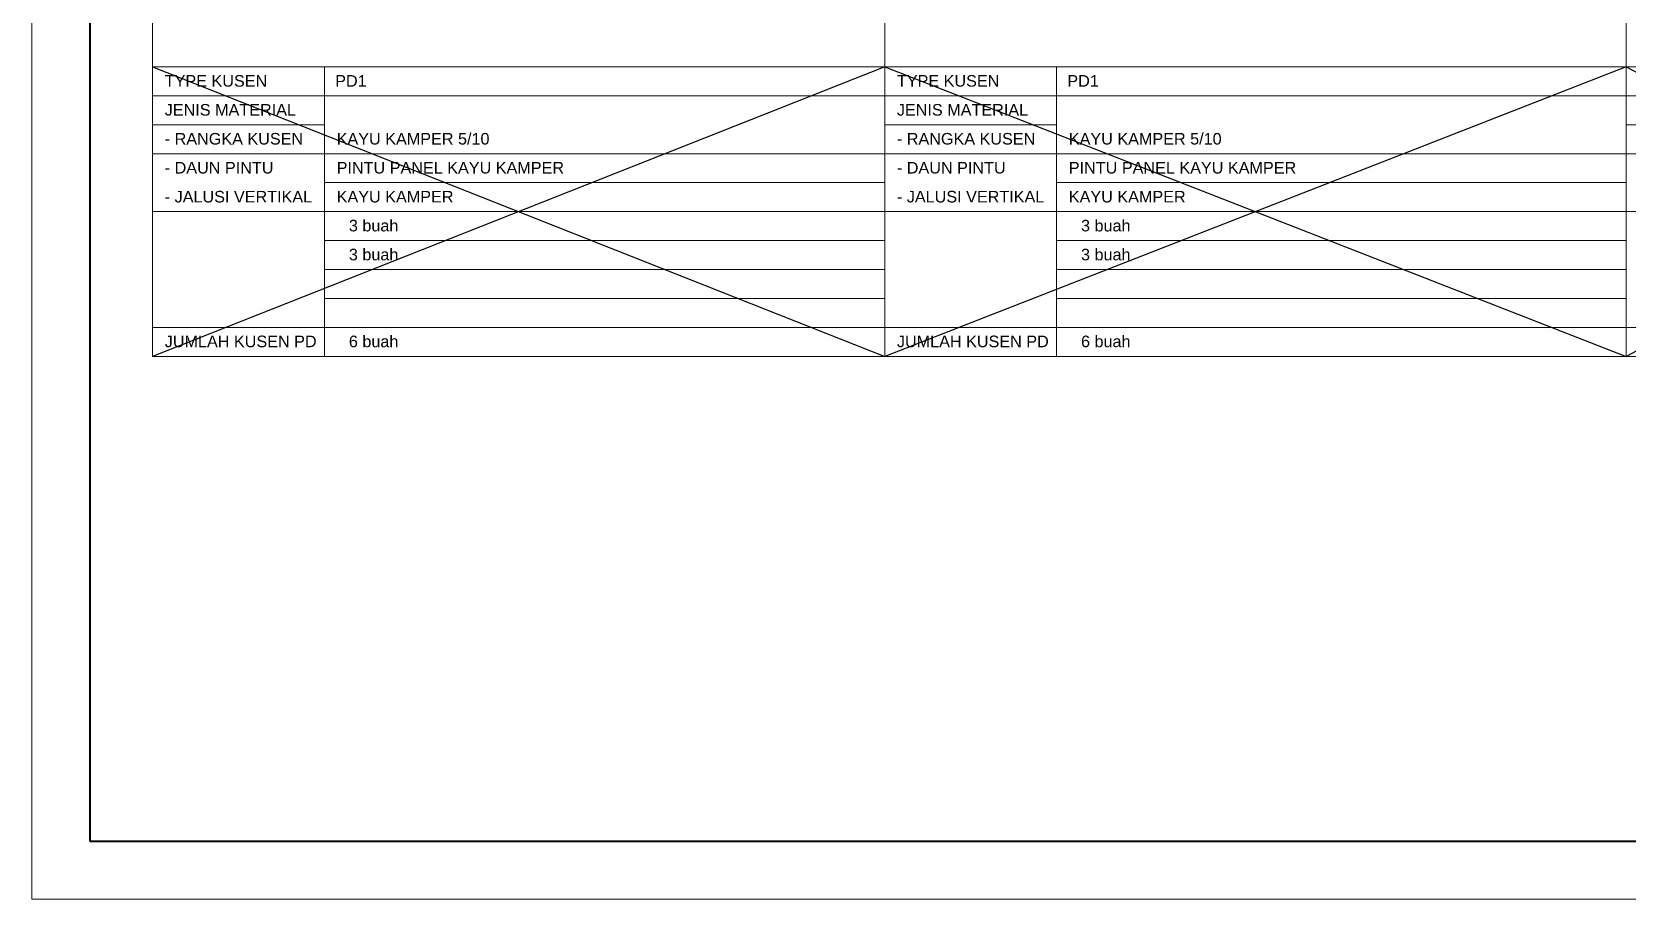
# Model space of a CAD drawing. Header units: inches. Extents: x 249 to 1192, y -18 to 440.
# Drawn here: x 249.22 to 276.77, y 115.49 to 130.47 of the extents above; entities that cross this region are included whole.
import ezdxf
from ezdxf.enums import TextEntityAlignment as Align

# ---------------------------------------------------------------- set-up
doc = ezdxf.new("R2010")
doc.units = ezdxf.units.IN
doc.header["$MEASUREMENT"] = 0
for name, color, linetype, lineweight in [('GRS KOP', 1, 'Continuous', 40), ('KOP', 7, 'Continuous', 20), ('lan', 7, 'Continuous', 15), ('TEXS', 7, 'Continuous', 9)]:
    doc.layers.add(name, color=color, linetype=linetype, lineweight=lineweight)
doc.layers.add('KOLOM', color=5, linetype='Continuous')
doc.styles.get("Standard").update_dxf_attribs({"font": 'arial.ttf'})

# ---------------------------------------------------------------- blocks, each defined once
blk = doc.blocks.new('KOP-ARS')
at = {"layer": 'GRS KOP'}
for p, q in [((1, 54), (1, 1)), ((1, 1), (83, 1))]:
    blk.add_line(p, q, dxfattribs=at)
at = {"layer": 'KOP'}
blk.add_lwpolyline([(0, 0), (84, 0), (84, 55), (0, 55)], close=True, dxfattribs=at)
for tag, height, p in [('SUKMA', 0.2, (78, 9.9)), ('1:100', 0.25, (81.3, 5.5)), ('1:100', 0.25, (81.3, 4.9)), ('1:100', 0.25, (81.3, 4.3)), ('AR-01', 0.35, (78.15, 2.7)), ('10', 0.35, (81.3, 2.7)), ('2012', 0.35, (81.3, 1.7))]:
    blk.add_attdef(tag, text='', height=height, dxfattribs=at).set_placement(p, align=Align.MIDDLE)
for p in [(73.7, 5.325), (73.7, 4.725), (73.7, 4.125)]:
    blk.add_attdef('-', p, '', height=0.35, dxfattribs=at)

msp = doc.modelspace()

# ---------------------------------------------------------------- linework, layer by layer
at = {"layer": 'KOLOM', "color": 0}
for p, q in [((251.3016, 129.863), (263.9483, 124.863)), ((263.9483, 129.863), (251.3016, 124.863)), ((263.9483, 129.863), (276.7565, 124.863)), ((276.7565, 129.863), (263.9483, 124.863)), ((276.7565, 129.863), (286.2039, 124.863)), ((286.2039, 129.863), (276.7565, 124.863))]:
    msp.add_line(p, q, dxfattribs=at)
at = {"layer": 'TEXS'}
for p, q in [((251.3016, 129.863), (263.9483, 129.863)), ((254.2714, 129.863), (254.2714, 124.863)), ((263.9483, 129.863), (276.7565, 129.863)), ((266.918, 129.863), (266.918, 124.863)), ((276.7565, 129.863), (286.2039, 129.863)), ((251.3016, 129.363), (263.9483, 129.363)), ((263.9483, 129.363), (276.7565, 129.363)), ((276.7565, 129.363), (286.2039, 129.363)), ((251.3016, 128.863), (254.2714, 128.863)), ((263.9483, 128.863), (266.918, 128.863)), ((276.7565, 128.863), (279.7263, 128.863)), ((251.3016, 128.363), (254.2714, 128.363)), ((254.2714, 128.363), (263.9483, 128.363)), ((263.9483, 128.363), (266.918, 128.363)), ((266.918, 128.363), (276.7565, 128.363)), ((276.7565, 128.363), (279.7263, 128.363)), ((254.2714, 127.863), (263.9483, 127.863)), ((266.918, 127.863), (276.7565, 127.863)), ((251.3016, 127.363), (263.9483, 127.363)), ((263.9483, 127.363), (276.7565, 127.363)), ((276.7565, 127.363), (286.2039, 127.363)), ((254.2714, 126.863), (263.9483, 126.863)), ((254.2714, 126.863), (263.9483, 126.863)), ((266.918, 126.863), (276.7565, 126.863)), ((266.918, 126.863), (276.7565, 126.863)), ((254.2714, 126.363), (263.9483, 126.363)), ((266.918, 126.363), (276.7565, 126.363)), ((254.2714, 125.863), (263.9483, 125.863)), ((266.918, 125.863), (276.7565, 125.863)), ((251.3016, 125.363), (263.9483, 125.363)), ((263.9483, 125.363), (276.7565, 125.363)), ((276.7565, 125.363), (286.2039, 125.363))]:
    msp.add_line(p, q, dxfattribs=at)
for points in [[(251.3016, 124.863), (263.9483, 124.863), (263.9483, 144.8998), (251.3016, 144.8998)], [(263.9483, 124.863), (276.7565, 124.863), (276.7565, 144.8998), (263.9483, 144.8998)], [(276.7565, 124.863), (286.2039, 124.863), (286.2039, 144.8998), (276.7565, 144.8998)]]:
    msp.add_lwpolyline(points, close=True, dxfattribs=at)

# ---------------------------------------------------------------- block references
at = {"layer": 'KOP'}
msp.add_blockref('KOP-ARS', (249.2179, 115.4885), dxfattribs=at)

# ---------------------------------------------------------------- texts
at = {"layer": 'lan', "color": 4, "char_height": 0.2, "attachment_point": 1}
for s, insert in [('TYPE KUSEN', (251.5125, 129.7208)), ('PD1', (254.4565, 129.7208)), ('TYPE KUSEN', (264.1592, 129.7208)), ('PD1', (267.1032, 129.7208)), ('JENIS MATERIAL', (251.5125, 129.2208)), ('JENIS MATERIAL', (264.1592, 129.2208)), ('{\\fArial|b0|i0|c238|p34;- RANGKA }KUSEN', (251.5125, 128.7208)), ('\\A1;KAYU KAMPER 5/10', (254.4823, 128.7208)), ('{\\fArial|b0|i0|c238|p34;- RANGKA }KUSEN', (264.1592, 128.7208)), ('\\A1;KAYU KAMPER 5/10', (267.1289, 128.7208)), ('{\\fArial|b0|i0|c238|p34;- }DAUN PINTU', (251.5125, 128.2208)), ('\\A1;PINTU PANEL {\\fArial|b0|i0|c238|p34;KAYU KAMPER}', (254.4823, 128.2208)), ('{\\fArial|b0|i0|c238|p34;- }DAUN PINTU', (264.1592, 128.2208)), ('\\A1;PINTU PANEL {\\fArial|b0|i0|c238|p34;KAYU KAMPER}', (267.1289, 128.2208)), ('- JALUSI VERTIKAL', (251.5125, 127.7208)), ('\\A1;{\\fArial|b0|i0|c238|p34;KAYU KAMPER }', (254.4823, 127.7208)), ('- JALUSI VERTIKAL', (264.1592, 127.7208)), ('\\A1;{\\fArial|b0|i0|c238|p34;KAYU KAMPER }', (267.1289, 127.7208)), ('\\A1;3 buah', (254.6932, 127.2208)), ('\\A1;3 buah', (267.3398, 127.2208)), ('\\A1;3 buah', (254.6932, 126.7208)), ('\\A1;3 buah', (267.3398, 126.7208)), ('{\\fArial|b0|i0|c238|p34;JUMLAH KUSEN }PD', (251.5125, 125.2208)), ('\\A1;6 buah', (254.6932, 125.2208)), ('{\\fArial|b0|i0|c238|p34;JUMLAH KUSEN }PD', (264.1592, 125.2208)), ('\\A1;6 buah', (267.3398, 125.2208))]:
    msp.add_mtext(s, dxfattribs=dict(at, insert=insert))

doc.saveas('drawing.dxf')
